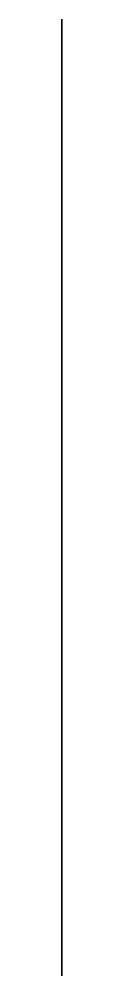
# Model space of a CAD drawing. Header units: millimetres. Extents: x 32.3 to 32.3, y -51 to 0.
import ezdxf

# ---------------------------------------------------------------- set-up
doc = ezdxf.new("R2010")
doc.units = ezdxf.units.MM

msp = doc.modelspace()

# ---------------------------------------------------------------- linework, layer by layer
msp.add_lwpolyline([(32.2766, -50.9746), (32.2766, 0.0254)], close=True)

doc.saveas('drawing.dxf')
